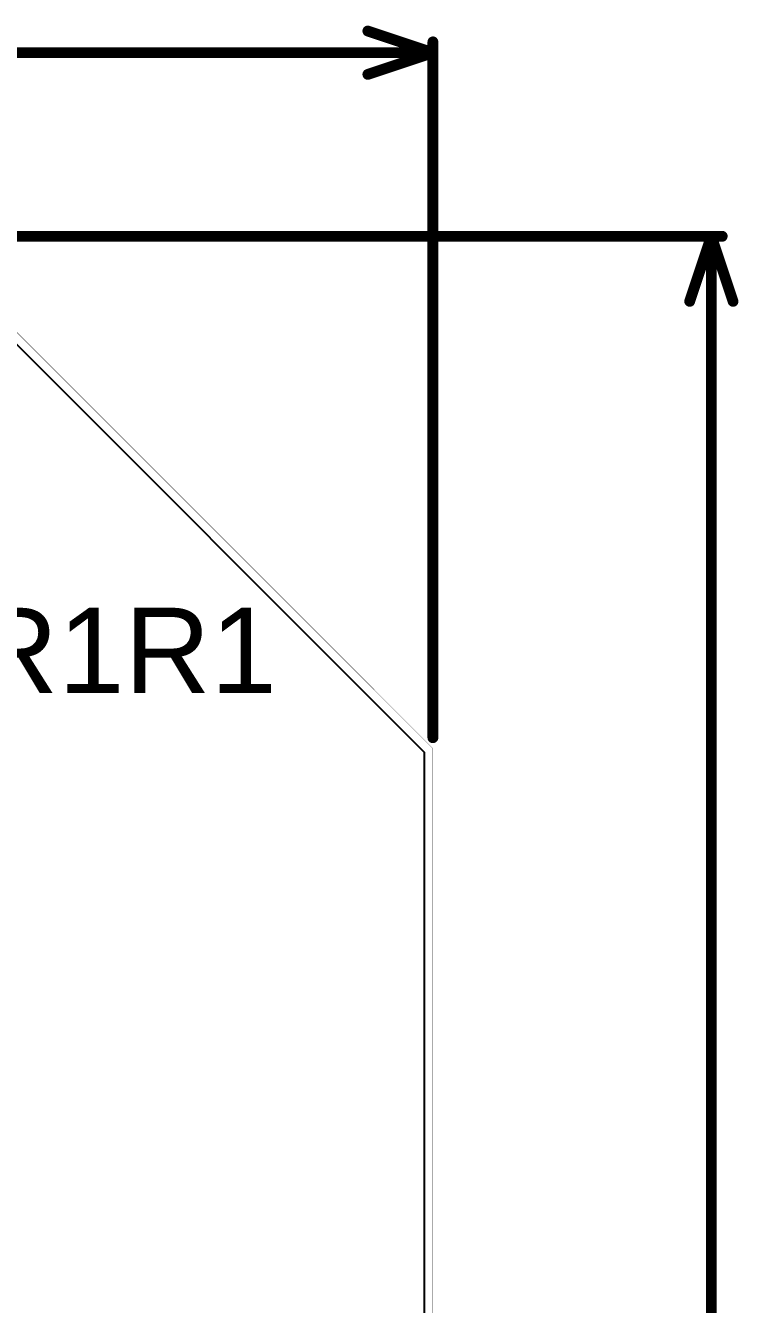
# Model space of a CAD drawing. Header units: inches. Extents: x 0 to 7.57, y 0 to 3.51.
# Drawn here: x 3.414 to 4.071, y 2.332 to 3.511 of the extents above; entities that cross this region are included whole.
import ezdxf

# ---------------------------------------------------------------- set-up
doc = ezdxf.new("R2010")
doc.units = ezdxf.units.IN
doc.header["$MEASUREMENT"] = 0
for name, color, linetype in [('Keep-Out Layer', 6, 'Continuous'), ('L2', 5, 'Continuous'), ('Top Courtyard', 56, 'Continuous'), ('Top Overlay', 2, 'Continuous')]:
    doc.layers.add(name, color=color, linetype=linetype)
doc.styles.add('Arial', font='', dxfattribs={"height": 0.2})
doc.styles.get('Arial').set_extended_font_data('Arial')

msp = doc.modelspace()

# ---------------------------------------------------------------- linework, layer by layer
at = {"layer": 'Keep-Out Layer'}
for points in [[(3.3169, 3.3169, 0.000394, 0.000394, 0), (3.7894, 2.8445, 0.000394, 0.000394, 0)], [(3.7894, 0.4823, 0.000394, 0.000394, 0), (3.7894, 2.8445, 0.000394, 0.000394, 0)]]:
    msp.add_lwpolyline(points, format="xyseb", dxfattribs=at)
msp.add_lwpolyline([(3.7893, 2.8445, 0.000197, 0.000197, 1), (3.7895, 2.8445, 0.000197, 0.000197, 1)], format="xyseb", close=True, dxfattribs=at)
msp.add_lwpolyline([(3.7893, 2.8445, 0.000197, 0.000197, 1), (3.7895, 2.8445, 0.000197, 0.000197, 1)], format="xyseb", close=True, dxfattribs=at)
at = {"layer": 'L2'}
for p, q in [((3.3136, 3.3089), (3.7813, 2.8412)), ((3.7813, 2.8412), (3.7813, 0.4856))]:
    msp.add_line(p, q, dxfattribs=at)
at = {"layer": 'Top Courtyard'}
for points in [[(3.7294, 3.5062, 0.01, 0.01, 0), (3.7894, 3.4862, 0.01, 0.01, 0)], [(2.1226, 3.4862, 0.01, 0.01, 0), (3.7894, 3.4862, 0.01, 0.01, 0)], [(3.7294, 3.4662, 0.01, 0.01, 0), (3.7894, 3.4862, 0.01, 0.01, 0)], [(3.7894, 2.8545, 0.01, 0.01, 0), (3.7894, 3.4962, 0.01, 0.01, 0)], [(3.3269, 3.3169, 0.01, 0.01, 0), (4.0563, 3.3169, 0.01, 0.01, 0)], [(4.0263, 3.2569, 0.01, 0.01, 0), (4.0463, 3.3169, 0.01, 0.01, 0)], [(4.0463, 3.3169, 0.01, 0.01, 0), (4.0663, 3.2569, 0.01, 0.01, 0)], [(4.0463, 1.8864, 0.01, 0.01, 0), (4.0463, 3.3169, 0.01, 0.01, 0)]]:
    msp.add_lwpolyline(points, format="xyseb", dxfattribs=at)
for points in [[(3.7269, 3.5062, 0.005, 0.005, 1), (3.7319, 3.5062, 0.005, 0.005, 1)], [(3.7869, 3.4962, 0.005, 0.005, 1), (3.7919, 3.4962, 0.005, 0.005, 1)], [(3.7869, 3.4862, 0.005, 0.005, 1), (3.7919, 3.4862, 0.005, 0.005, 1)], [(3.7869, 3.4862, 0.005, 0.005, 1), (3.7919, 3.4862, 0.005, 0.005, 1)], [(3.7869, 3.4862, 0.005, 0.005, 1), (3.7919, 3.4862, 0.005, 0.005, 1)], [(3.7269, 3.4662, 0.005, 0.005, 1), (3.7319, 3.4662, 0.005, 0.005, 1)], [(4.0438, 3.3169, 0.005, 0.005, 1), (4.0488, 3.3169, 0.005, 0.005, 1)], [(4.0438, 3.3169, 0.005, 0.005, 1), (4.0488, 3.3169, 0.005, 0.005, 1)], [(4.0438, 3.3169, 0.005, 0.005, 1), (4.0488, 3.3169, 0.005, 0.005, 1)], [(4.0538, 3.3169, 0.005, 0.005, 1), (4.0588, 3.3169, 0.005, 0.005, 1)], [(4.0238, 3.2569, 0.005, 0.005, 1), (4.0288, 3.2569, 0.005, 0.005, 1)], [(4.0638, 3.2569, 0.005, 0.005, 1), (4.0688, 3.2569, 0.005, 0.005, 1)], [(3.7869, 2.8545, 0.005, 0.005, 1), (3.7919, 2.8545, 0.005, 0.005, 1)]]:
    msp.add_lwpolyline(points, format="xyseb", close=True, dxfattribs=at)

# ---------------------------------------------------------------- texts
at = {"layer": 'Top Overlay', "style": 'Arial'}
msp.add_text('FMC-320U-A1 V1R1R1', height=0.07874, rotation=360, dxfattribs=at).set_placement((2.4902, 2.8956))

doc.saveas('drawing.dxf')
